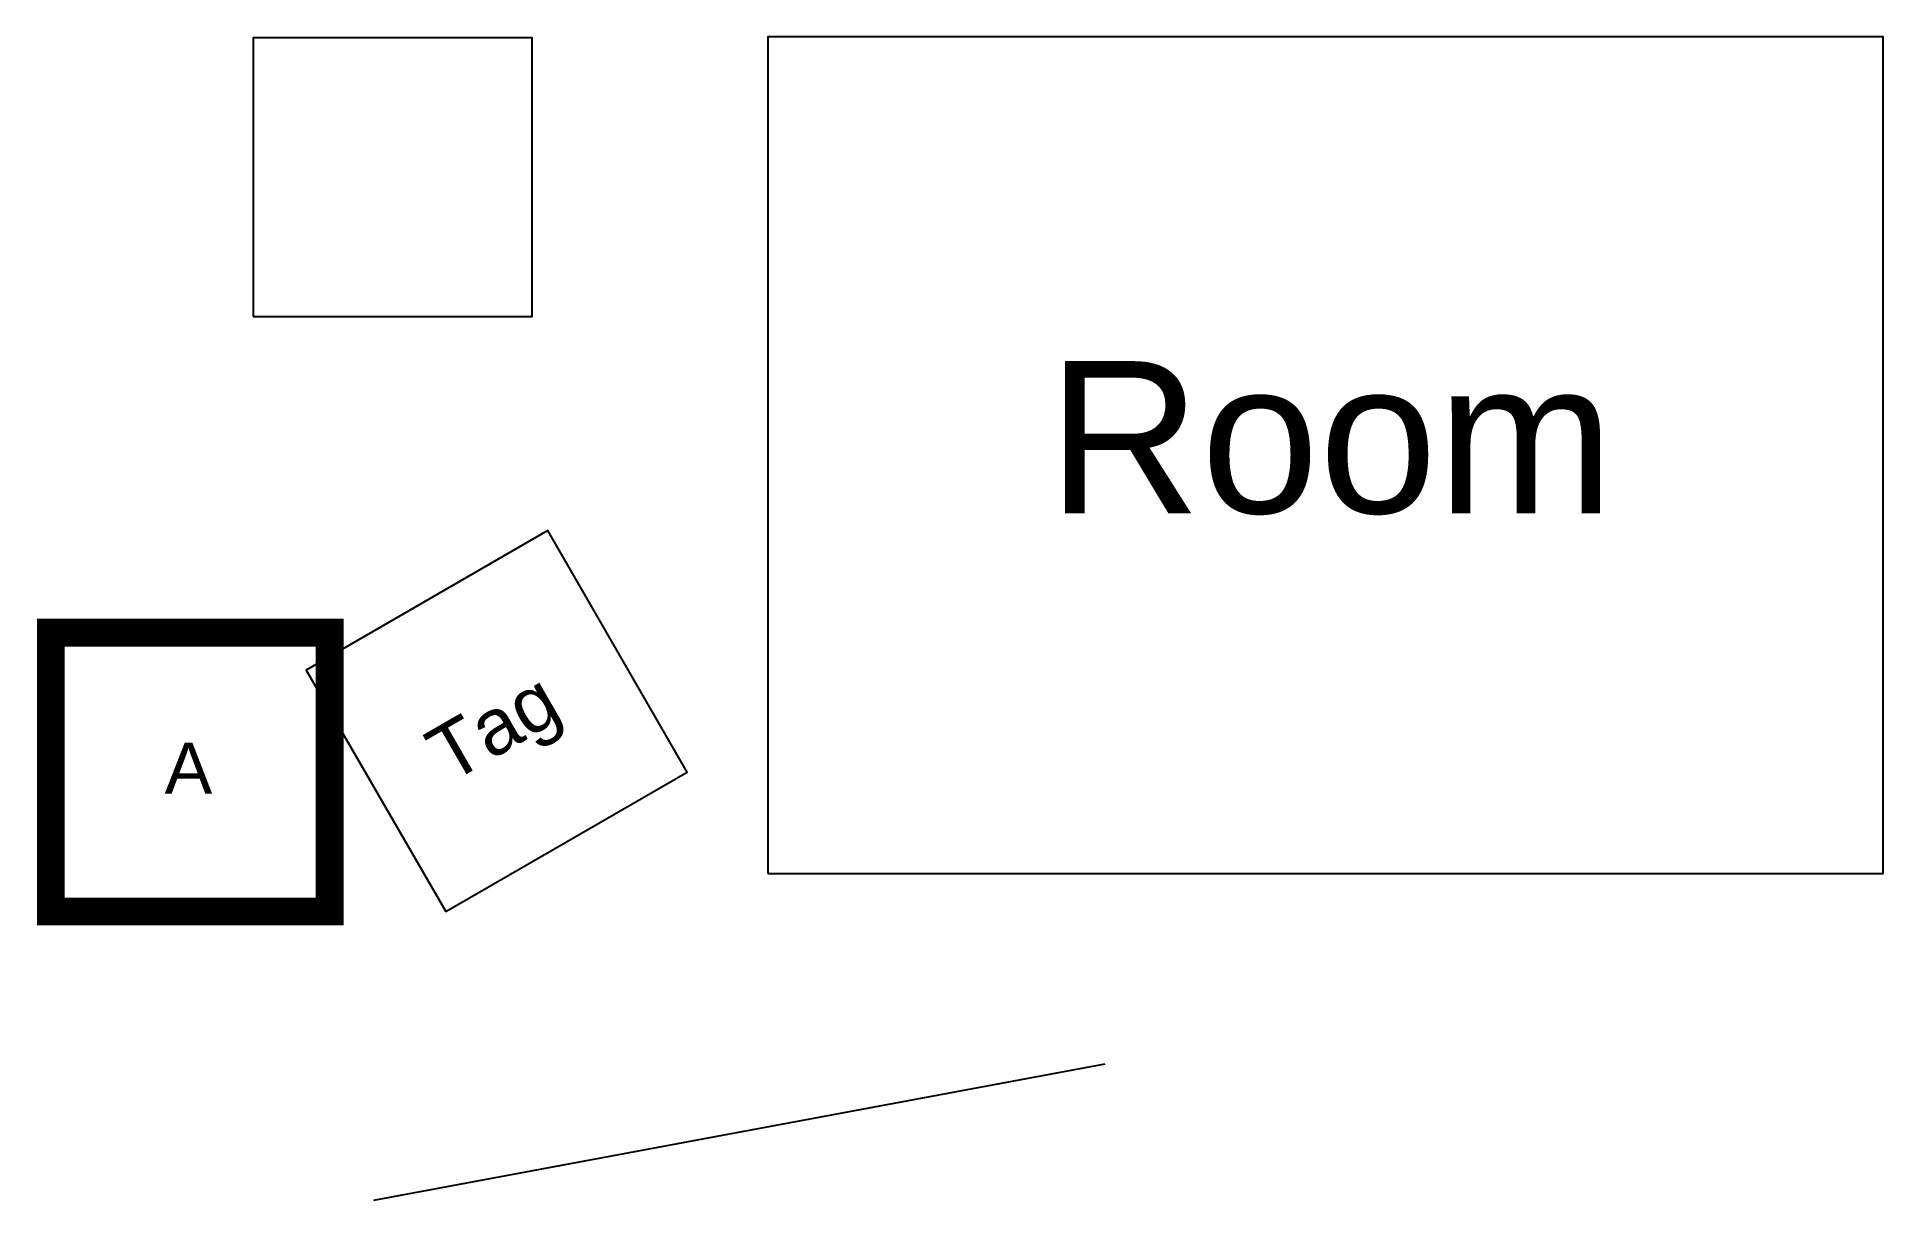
# Model space of a CAD drawing. Extents: x -0.05 to 6.57, y -1.03 to 3.14.
import ezdxf

# ---------------------------------------------------------------- set-up
doc = ezdxf.new("R2010")
doc.units = 0
doc.header["$MEASUREMENT"] = 0
doc.layers.get('0').update_dxf_attribs({"linetype": 'CONTINUOUS'})
doc.layers.add('one', color=1, linetype='CONTINUOUS')
doc.layers.add('rgb', color=6, linetype='CONTINUOUS', true_color=0xff00ff)
doc.styles.get("Standard").update_dxf_attribs({"font": 'arial.ttf'})

# ---------------------------------------------------------------- blocks, each defined once
blk = doc.blocks.new('block')
blk.add_lwpolyline([(0, 0), (1, 0), (1, 1), (0, 1)], close=True)
blk.add_attdef('TAG', (0.2384, 0.3891), '', height=0.2)
blk = doc.blocks.new('blacklist')
blk.add_lwpolyline([(0, 0), (1, 0), (1, 1), (0, 1)], close=True)

msp = doc.modelspace()

# ---------------------------------------------------------------- linework, layer by layer
at = {"const_width": 0.1}
msp.add_lwpolyline([(0, 0), (1, 0), (1, 1), (0, 1)], close=True, dxfattribs=at)
at = {"layer": 'one'}
msp.add_lwpolyline([(2.5712, 0.1364), (6.5712, 0.1364), (6.5712, 3.1364), (2.5712, 3.1364)], close=True, dxfattribs=at)
at = {"layer": 'rgb'}
msp.add_line((1.1584, -1.0348), (3.7815, -0.5459), dxfattribs=at)

# ---------------------------------------------------------------- block references
msp.add_blockref('blacklist', (0.7259, 2.1336))
at = {"layer": 'one', "rotation": 30}
msp.add_blockref('block', (1.4161, 0), dxfattribs=at).add_auto_attribs({'TAG': 'Tag'})

# ---------------------------------------------------------------- texts
msp.add_text('A', height=0.1836).set_placement((0.4078, 0.4224))
at = {"layer": 'one', "insert": (3.5746, 1.9738), "char_height": 0.5453, "width": 2.115403, "attachment_point": 1}
msp.add_mtext('Room', dxfattribs=at)

doc.saveas('drawing.dxf')
